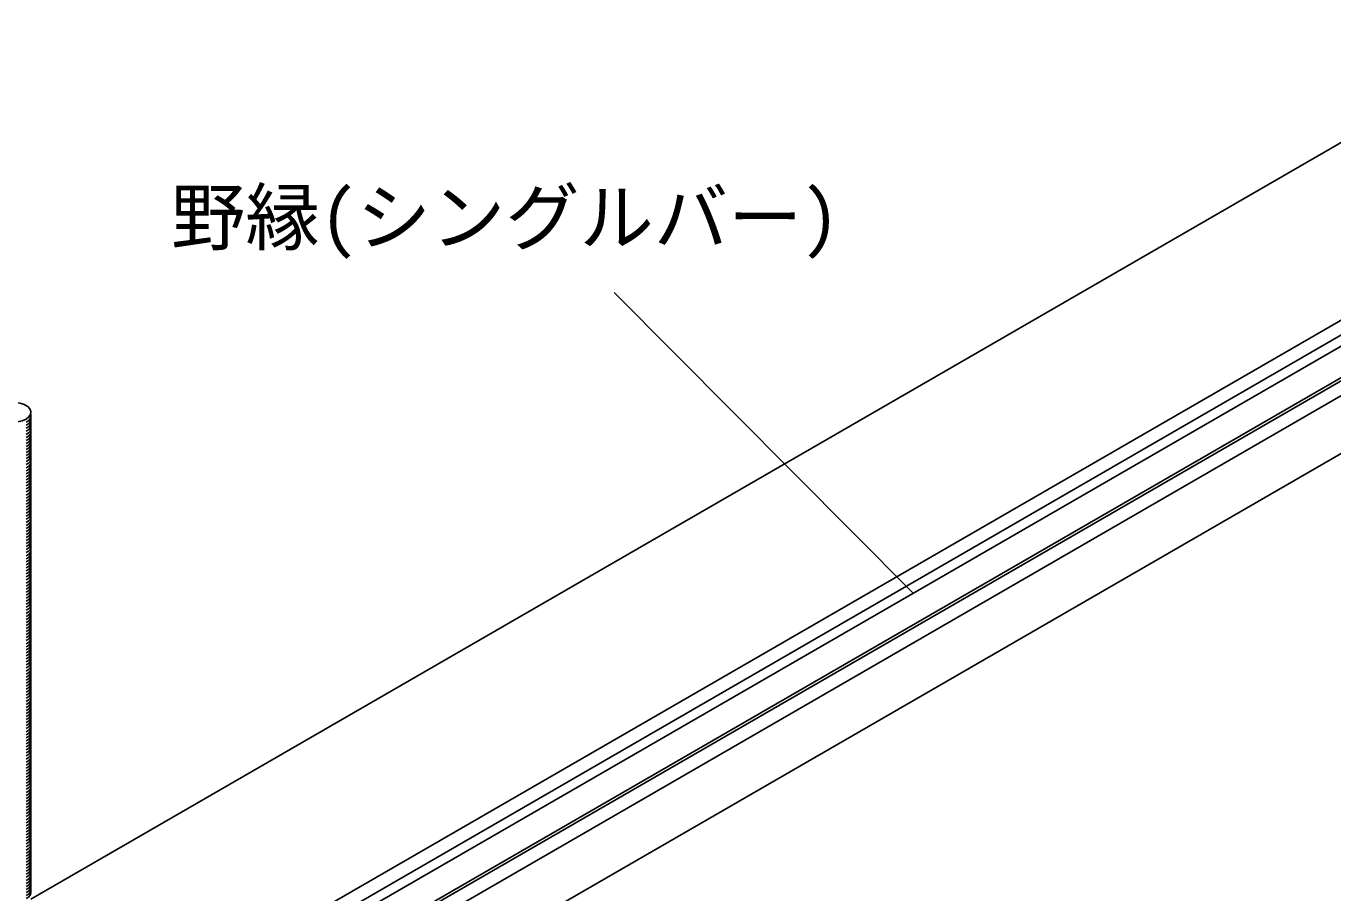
# Model space of a CAD drawing. Units: millimetres on the paper. Extents: x -141 to 141, y -97 to 98.
# Drawn here: x -94.26 to -59.08, y 31.84 to 55.17 of the extents above; entities that cross this region are included whole.
import ezdxf
from ezdxf.enums import TextEntityAlignment as Align

# ---------------------------------------------------------------- set-up
doc = ezdxf.new("R2010")
doc.units = ezdxf.units.MM
for name, color, linetype in [('0-0_文字･図枠･寸法', 7, 'Continuous'), ('0-2_天井下地', 7, 'Continuous'), ('0-3_天井ボード', 7, 'Continuous')]:
    doc.layers.add(name, color=color, linetype=linetype)
doc.styles.add('ＭＳ ゴシック', font='')
doc.styles.get('ＭＳ ゴシック').set_extended_font_data('MS Gothic')

msp = doc.modelspace()

# ---------------------------------------------------------------- linework, layer by layer
at = {"layer": '0-0_文字･図枠･寸法'}
msp.add_line((-70.375, 39.905), (-78.43, 48), dxfattribs=at)
at = {"layer": '0-2_天井下地'}
for p, q in [((-93.687, 25.109), (-39.845, 56.192)), ((-93.809, 23.487), (-38.501, 55.416)), ((-94.127, 26.896), (-45.331, 55.066)), ((-94.13, 26.192), (-44.724, 54.713)), ((-94.125, 26.489), (-44.971, 54.865)), ((-93.863, 25.498), (-43.964, 54.303)), ((-93.826, 25.438), (-43.893, 54.263))]:
    msp.add_line(p, q, dxfattribs=at)
msp.add_lwpolyline([(-94.257, 44.589), (-94.36, 44.545), (-94.48, 44.519), (-94.607, 44.513), (-94.732, 44.529), (-94.845, 44.565), (-94.935, 44.617), (-94.997, 44.682), (-95.024, 44.754), (-95.015, 44.828), (-94.97, 44.897), (-94.893, 44.956), (-94.791, 45.001), (-94.671, 45.026), (-94.543, 45.032), (-94.418, 45.016), (-94.306, 44.98), (-94.215, 44.928), (-94.154, 44.863), (-94.126, 44.791), (-94.135, 44.717), (-94.18, 44.648)], close=True, dxfattribs=at)
for centre in [(-94.328, 44.695), (-94.328, 44.613), (-94.328, 44.532), (-94.328, 44.532), (-94.328, 44.45), (-94.328, 44.368), (-94.328, 44.287), (-94.328, 44.205), (-94.328, 44.123), (-94.328, 44.042), (-94.328, 43.96), (-94.328, 43.878), (-94.328, 43.797), (-94.328, 43.715), (-94.328, 43.633), (-94.328, 43.552), (-94.328, 43.47), (-94.328, 43.47), (-94.328, 43.388), (-94.328, 43.307), (-94.328, 43.225), (-94.328, 43.143), (-94.328, 43.062), (-94.328, 42.98), (-94.328, 42.898), (-94.328, 42.898), (-94.328, 42.817), (-94.328, 42.735), (-94.328, 42.654), (-94.328, 42.572), (-94.328, 42.49), (-94.328, 42.409), (-94.328, 42.409), (-94.328, 42.409), (-94.328, 42.327), (-94.328, 42.245), (-94.328, 42.164), (-94.328, 42.082), (-94.328, 42), (-94.328, 41.919), (-94.328, 41.919), (-94.328, 41.837), (-94.328, 41.755), (-94.328, 41.674), (-94.328, 41.592), (-94.328, 41.51), (-94.328, 41.429), (-94.328, 41.347), (-94.328, 41.347), (-94.328, 41.265), (-94.328, 41.184), (-94.328, 41.102), (-94.328, 41.02), (-94.328, 40.939), (-94.328, 40.857), (-94.328, 40.857), (-94.328, 40.775), (-94.328, 40.694), (-94.328, 40.612), (-94.328, 40.531), (-94.328, 40.449), (-94.328, 40.367), (-94.328, 40.286), (-94.328, 40.286), (-94.328, 40.204), (-94.328, 40.122), (-94.328, 40.041), (-94.328, 39.959), (-94.328, 39.877), (-94.328, 39.796), (-94.328, 39.796), (-94.328, 39.714), (-94.328, 39.632), (-94.328, 39.551), (-94.328, 39.469), (-94.328, 39.387), (-94.328, 39.306), (-94.328, 39.224), (-94.328, 39.142), (-94.328, 39.061), (-94.328, 38.979), (-94.328, 38.897), (-94.328, 38.816), (-94.328, 38.734), (-94.328, 38.734), (-94.328, 38.652), (-94.328, 38.571), (-94.328, 38.489), (-94.328, 38.408), (-94.328, 38.326), (-94.328, 38.244), (-94.328, 38.163), (-94.328, 38.163), (-94.328, 38.081), (-94.328, 37.999), (-94.328, 37.918), (-94.328, 37.836), (-94.328, 37.754), (-94.328, 37.673), (-94.328, 37.673), (-94.328, 37.591), (-94.328, 37.509), (-94.328, 37.428), (-94.328, 37.346), (-94.328, 37.264), (-94.328, 37.183), (-94.328, 37.101), (-94.328, 37.101), (-94.328, 37.019), (-94.328, 36.938), (-94.328, 36.856), (-94.328, 36.774), (-94.328, 36.693), (-94.328, 36.611), (-94.328, 36.611), (-94.328, 36.529), (-94.328, 36.448), (-94.328, 36.366), (-94.328, 36.285), (-94.328, 36.203), (-94.328, 36.121), (-94.328, 36.04), (-94.328, 36.04), (-94.328, 35.958), (-94.328, 35.876), (-94.328, 35.795), (-94.328, 35.713), (-94.328, 35.631), (-94.328, 35.55), (-94.328, 35.55), (-94.328, 35.468), (-94.328, 35.386), (-94.328, 35.305), (-94.328, 35.223), (-94.328, 35.141), (-94.328, 35.06), (-94.328, 34.978), (-94.328, 34.978), (-94.328, 34.896), (-94.328, 34.815), (-94.328, 34.733), (-94.328, 34.651), (-94.328, 34.57), (-94.328, 34.488), (-94.328, 34.488), (-94.328, 34.406), (-94.328, 34.325), (-94.328, 34.243), (-94.328, 34.162), (-94.328, 34.08), (-94.328, 33.998), (-94.328, 33.917), (-94.328, 33.917), (-94.328, 33.835), (-94.328, 33.753), (-94.328, 33.672), (-94.328, 33.59), (-94.328, 33.508), (-94.328, 33.427), (-94.328, 33.427), (-94.328, 33.345), (-94.328, 33.263), (-94.328, 33.182), (-94.328, 33.1), (-94.328, 33.018), (-94.328, 32.937), (-94.328, 32.855), (-94.328, 32.855), (-94.328, 32.773), (-94.328, 32.692), (-94.328, 32.61), (-94.328, 32.528), (-94.328, 32.447), (-94.328, 32.365), (-94.328, 32.365), (-94.328, 32.283), (-94.328, 32.202), (-94.328, 32.12), (-94.328, 32.039), (-94.328, 31.957), (-94.328, 31.875)]:
    msp.add_arc(centre, 0.201, 290.7564, 10.5602, dxfattribs=at)
at = {"layer": '0-3_天井ボード'}
msp.add_line((-45.749, 59.6), (-94.13, 31.67), dxfattribs=at)

# ---------------------------------------------------------------- texts
at = {"layer": '0-0_文字･図枠･寸法', "style": 'ＭＳ ゴシック'}
msp.add_text('野縁(シングルバー)', height=1.466, dxfattribs=at).set_placement((-90.354, 48.852), align=Align.BOTTOM_LEFT)

doc.saveas('drawing.dxf')
